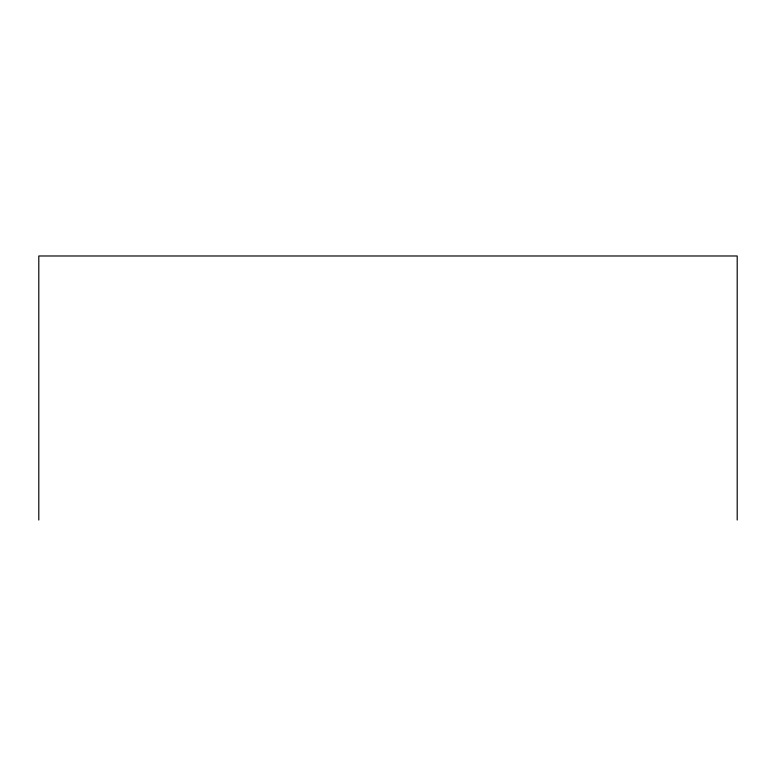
<?xml version="1.0" encoding="UTF-8"?>
<svg xmlns="http://www.w3.org/2000/svg" width="776" height="776" viewBox="0 0 776 776"><rect width="100%" height="100%" fill="white"/><g stroke="black" fill="none" stroke-linecap="round" stroke-linejoin="round"><path stroke-width="1.16" d="M737.2 520.017L737.2 255.983L38.8 255.983L38.8 520.017"/></g></svg>
